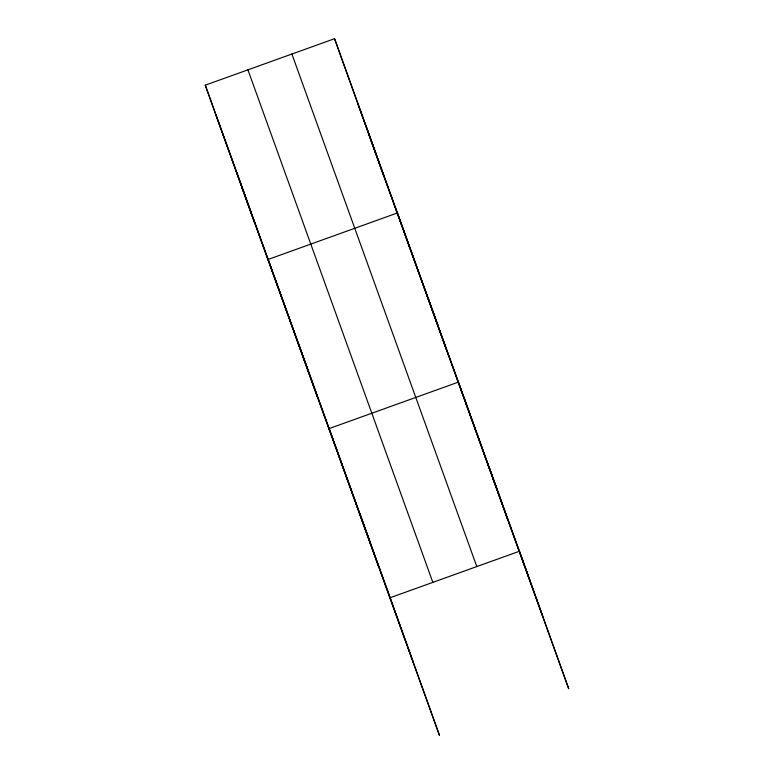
<?xml version="1.0" encoding="UTF-8"?>
<svg xmlns="http://www.w3.org/2000/svg" width="774" height="774" viewBox="0 0 774 774"><rect width="100%" height="100%" fill="white"/><g stroke="black" fill="none" stroke-linecap="round" stroke-linejoin="round"><path stroke-width="1.16" d="M254.53 222.767L205.265 85.179L334.562 38.7L529.977 580.568M241.74 187.047L439.438 735.3L390.173 597.712L519.47 551.233L568.735 688.821L371.036 140.568M357.859 103.764L542.768 616.288M291.895 54.035L476.803 566.568M247.932 69.844L432.84 582.367M205.265 85.179L390.173 597.712M215.772 114.523L413.461 662.776M488.965 466.664L499.462 495.999M507.715 519.683L458.45 382.095L329.153 428.573L378.418 566.162M427.945 297.526L438.452 326.87M446.695 350.554L397.43 212.956L268.133 259.445L317.398 397.033M365.996 125.833L376.503 155.168M334.562 38.7L383.827 176.288M359.658 513.143L370.166 542.487M298.638 344.004L309.145 373.349M236.699 172.312L247.206 201.646"/></g></svg>
